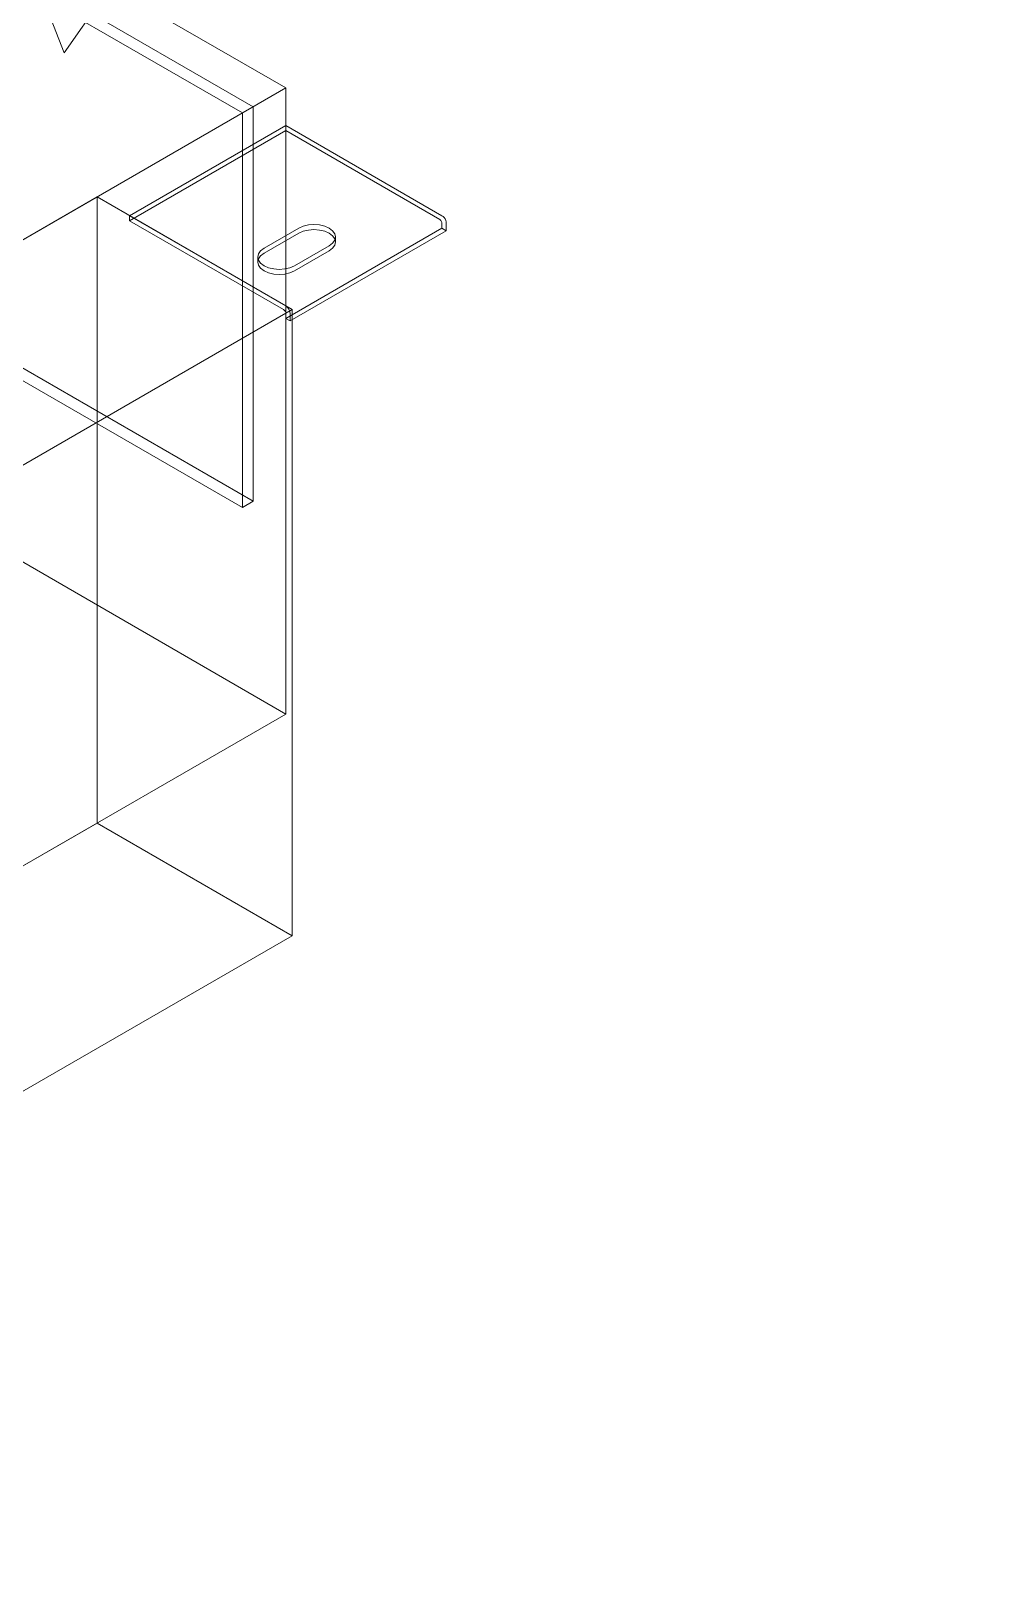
# Model space of a CAD drawing. Header units: millimetres. Extents: x -88595 to 880822, y -1054509 to -148035.
# Drawn here: x 396830 to 397142, y -327279 to -326771 of the extents above; entities that cross this region are included whole.
import ezdxf

# ---------------------------------------------------------------- set-up
doc = ezdxf.new("R2010")
doc.units = ezdxf.units.MM
doc.layers.add('Воздуховоды', color=7, linetype='Continuous', lineweight=18)
doc.layers.add('Оборудование', color=7, linetype='Continuous', lineweight=18)

# ---------------------------------------------------------------- blocks, each defined once
blk = doc.blocks.new('$0$ADSK_Канальный блок кондиционера1 - AD242MJERAB-3267365-В_ОВ3_1')
at = {"layer": 'Оборудование'}
for p, q in [((18795.62, 7195.72), (18046.09, 7628.46)), ((18049.62, 7630.5), (18799.16, 7197.76)), ((18067.3, 7632.55), (18809.76, 7203.89)), ((18799.16, 7069.16), (18049.62, 7501.91)), ((18046.09, 7499.87), (18795.62, 7067.12)), ((18809.76, 6999.76), (18067.3, 7428.42)), ((18316.91, 6919.34), (18809.76, 7203.89)), ((18809.76, 7203.89), (18809.76, 6999.76)), ((18795.62, 7195.72), (18799.16, 7197.76)), ((18799.16, 7197.76), (18799.16, 7069.16)), ((18795.62, 7067.12), (18795.62, 7195.72)), ((18758.85, 7162.24), (18809.76, 7191.64)), ((18809.76, 7190), (18758.85, 7160.61)), ((18809.76, 7191.64), (18860.68, 7162.24)), ((18809.76, 7190), (18809.76, 7191.64)), ((18859.97, 7161.02), (18809.76, 7190)), ((18748.25, 7168.37), (18606.82, 7086.72)), ((18811.89, 7131.63), (18748.25, 7168.37)), ((18748.25, 6964.24), (18748.25, 7168.37)), ((18758.85, 7162.24), (18758.85, 7160.61)), ((18809.76, 7132.85), (18758.85, 7162.24)), ((18758.85, 7160.61), (18809.06, 7131.63)), ((18802.69, 7151.63), (18814.01, 7158.16)), ((18860.68, 7158.16), (18809.76, 7128.77)), ((18862.09, 7157.34), (18811.18, 7127.95)), ((18860.68, 7158.16), (18860.68, 7159.79)), ((18862.09, 7157.34), (18860.68, 7158.16)), ((18862.09, 7159.79), (18862.09, 7157.34)), ((18814.01, 7156.53), (18802.69, 7150)), ((18823.91, 7152.45), (18812.59, 7145.91)), ((18825.96, 7153.67), (18825.96, 7155.3)), ((18800.64, 7148.77), (18800.64, 7147.14)), ((18812.59, 7144.28), (18823.91, 7150.81)), ((18670.46, 7049.98), (18811.89, 7131.63)), ((18811.89, 6927.5), (18811.89, 7131.63)), ((18809.76, 7130.4), (18809.76, 7128.77)), ((18809.76, 7128.77), (18811.18, 7127.95)), ((18811.18, 7127.95), (18811.18, 7130.4)), ((18799.16, 7069.16), (18795.62, 7067.12)), ((18809.76, 6999.76), (18316.91, 6715.21)), ((18606.82, 6882.59), (18748.25, 6964.24)), ((18748.25, 6964.24), (18811.89, 6927.5)), ((18811.89, 6927.5), (18670.46, 6845.85))]:
    blk.add_line(p, q, dxfattribs=at)
for points in [[(18860.68, 7162.24, 0), (18861.04, 7161.98, 0), (18861.38, 7161.62, 0), (18861.68, 7161.19, 0), (18861.9, 7160.72, 0), (18862.04, 7160.24, 0), (18862.09, 7159.79, 0)], [(18814.01, 7158.16, 0), (18815.46, 7158.8, 0), (18817.15, 7159.21, 0), (18818.96, 7159.34, 0), (18820.77, 7159.21, 0), (18822.46, 7158.8, 0), (18823.91, 7158.16, 0), (18825.02, 7157.32, 0), (18825.72, 7156.35, 0), (18825.96, 7155.3, 0), (18825.72, 7154.26, 0), (18825.02, 7153.28, 0), (18823.91, 7152.45, 0)], [(18823.91, 7150.81, 0), (18825.02, 7151.65, 0), (18825.72, 7152.62, 0), (18825.96, 7153.67, 0), (18825.72, 7154.72, 0), (18825.02, 7155.69, 0), (18823.91, 7156.53, 0), (18822.46, 7157.17, 0), (18820.77, 7157.57, 0), (18818.96, 7157.71, 0), (18817.15, 7157.57, 0), (18815.46, 7157.17, 0), (18814.01, 7156.53, 0)], [(18860.68, 7159.79, 0), (18860.65, 7160.02, 0), (18860.58, 7160.26, 0), (18860.47, 7160.49, 0), (18860.32, 7160.71, 0), (18860.15, 7160.89, 0), (18859.97, 7161.02, 0)], [(18812.59, 7145.91, 0), (18811.14, 7145.27, 0), (18809.45, 7144.87, 0), (18807.64, 7144.73, 0), (18805.83, 7144.87, 0), (18804.14, 7145.27, 0), (18802.69, 7145.91, 0), (18801.58, 7146.75, 0), (18800.88, 7147.73, 0), (18800.64, 7148.77, 0), (18800.88, 7149.82, 0), (18801.58, 7150.79, 0), (18802.69, 7151.63, 0)], [(18802.69, 7150, 0), (18801.58, 7149.16, 0), (18800.88, 7148.18, 0), (18800.64, 7147.14, 0), (18800.88, 7146.09, 0), (18801.58, 7145.12, 0), (18802.69, 7144.28, 0), (18804.14, 7143.64, 0), (18805.83, 7143.23, 0), (18807.64, 7143.1, 0), (18809.45, 7143.23, 0), (18811.14, 7143.64, 0), (18812.59, 7144.28, 0)], [(18809.06, 7131.63, 0), (18809.24, 7131.49, 0), (18809.41, 7131.31, 0), (18809.56, 7131.1, 0), (18809.67, 7130.86, 0), (18809.74, 7130.63, 0), (18809.76, 7130.4, 0)], [(18811.18, 7130.4, 0), (18811.13, 7130.85, 0), (18810.99, 7131.33, 0), (18810.76, 7131.79, 0), (18810.47, 7132.22, 0), (18810.13, 7132.58, 0), (18809.76, 7132.85, 0)]]:
    blk.add_polyline3d(points, dxfattribs=at)
blk = doc.blocks.new('$0$ADSK_Решетка вентиляционная жалюзийная_Приточная2 - Решетка приточная_Однорядная-V179-В_ОВ3_1')
at = {"layer": 'Воздуховоды', "color": 140, "true_color": 0x1bb3e4}
for p, q in [((6617.38, 14251.17), (6511.31, 14189.93)), ((7041.64, 14006.22), (6617.38, 14251.17)), ((6617.38, 14210.34), (6617.38, 14251.17)), ((6617.38, 14230.75), (6475.95, 14149.1)), ((7076.99, 13965.39), (6617.38, 14230.75)), ((6617.38, 14226.67), (6617.38, 14230.75)), ((6475.95, 14145.02), (6617.38, 14226.67)), ((6617.38, 14226.67), (7076.99, 13961.31)), ((6511.31, 14149.1), (6617.38, 14210.34)), ((6617.38, 14210.34), (7041.64, 13965.39)), ((6518.38, 14149.1), (6617.38, 14206.26)), ((6617.38, 14206.26), (6518.38, 14149.1)), ((6617.38, 14202.18), (6518.38, 14145.02)), ((6518.38, 14145.02), (6617.38, 14202.18)), ((6617.38, 14206.26), (7034.57, 13965.39)), ((6617.38, 14202.18), (6617.38, 14206.26)), ((7034.57, 13965.39), (6617.38, 14206.26)), ((6617.38, 14202.18), (6617.38, 14206.26)), ((7034.57, 13961.31), (6617.38, 14202.18)), ((6617.38, 14202.18), (7034.57, 13961.31)), ((6511.31, 14189.93), (6935.57, 13944.98)), ((6511.31, 14149.1), (6511.31, 14189.93)), ((6475.95, 14149.1), (6935.57, 13883.74)), ((6475.95, 14145.02), (6475.95, 14149.1)), ((6935.57, 13904.15), (6511.31, 14149.1)), ((6935.57, 13908.24), (6518.38, 14149.1)), ((6518.38, 14145.02), (6518.38, 14149.1)), ((6518.38, 14149.1), (6935.57, 13908.24)), ((6518.38, 14145.02), (6518.38, 14149.1)), ((6935.57, 13879.66), (6475.95, 14145.02)), ((6518.38, 14145.02), (6935.57, 13904.15)), ((6935.57, 13904.15), (6518.38, 14145.02)), ((6935.57, 13944.98), (7041.64, 14006.22)), ((7041.64, 14006.22), (7041.64, 13965.39)), ((6829.51, 13940.9), (6723.44, 14002.13)), ((6723.44, 14002.13), (6776.47, 13865.45)), ((6935.57, 13883.74), (7076.99, 13965.39)), ((7034.57, 13965.39), (6935.57, 13908.24)), ((6935.57, 13908.24), (7034.57, 13965.39)), ((7041.64, 13965.39), (6935.57, 13904.15)), ((7034.57, 13961.31), (7034.57, 13965.39)), ((7034.57, 13965.39), (7034.57, 13961.31)), ((7076.99, 13965.39), (7076.99, 13961.31)), ((7076.99, 13961.31), (6935.57, 13879.66)), ((6935.57, 13904.15), (7034.57, 13961.31)), ((7034.57, 13961.31), (6935.57, 13904.15)), ((6935.57, 13904.15), (6935.57, 13944.98)), ((6776.47, 13865.45), (6829.51, 13940.9)), ((6935.57, 13908.24), (6935.57, 13904.15)), ((6935.57, 13904.15), (6935.57, 13908.24)), ((6935.57, 13879.66), (6935.57, 13883.74))]:
    blk.add_line(p, q, dxfattribs=at)

msp = doc.modelspace()

# ---------------------------------------------------------------- block references
at = {"layer": 'Воздуховоды', "color": 140, "true_color": 0x1bb3e4}
msp.add_blockref('$0$ADSK_Решетка вентиляционная жалюзийная_Приточная2 - Решетка приточная_Однорядная-V179-В_ОВ3_1', (390064.71, -340643.95), dxfattribs=at)
at = {"layer": 'Оборудование'}
msp.add_blockref('$0$ADSK_Канальный блок кондиционера1 - AD242MJERAB-3267365-В_ОВ3_1', (378103.7, -333993.8), dxfattribs=at)

doc.saveas('drawing.dxf')
